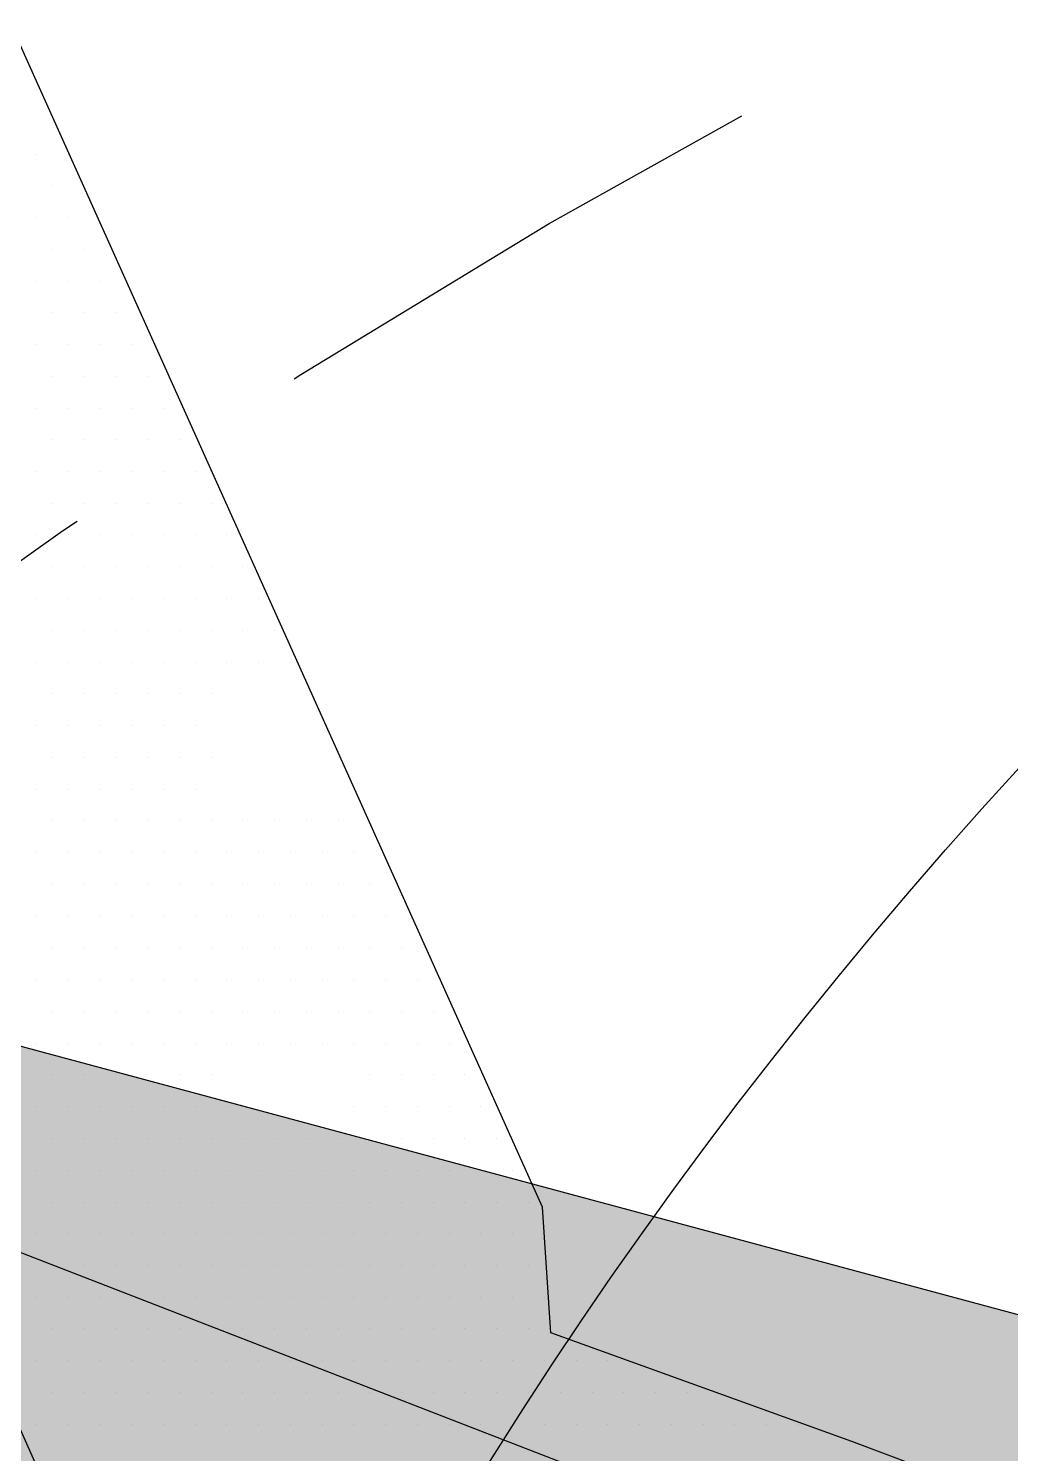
# Paper-space layout 'TOP_A1_00200_01-01-2017_MODELE' of a CAD drawing. Header units: millimetres. Extents: x -52 to 293, y -3 to 294.
# Drawn here: x -28.291 to -25.453, y 61.722 to 65.84 of the extents above; entities that cross this region are included whole.
import ezdxf

# ---------------------------------------------------------------- set-up
doc = ezdxf.new("R2010")
doc.units = ezdxf.units.MM
doc.header["$LTSCALE"] = 2
doc.linetypes.add('CACHEX2', pattern=[0.75, 0.5, -0.25])
for name, color, linetype in [('CALQUE_7', 4, 'Continuous'), ('CARTOUCHE', 7, 'Continuous'), ('rosace', 7, 'Continuous')]:
    doc.layers.add(name, color=color, linetype=linetype)

# ---------------------------------------------------------------- blocks, each defined once
blk = doc.blocks.new('A$C715108E3')
at = {"layer": 'CALQUE_7', "color": 131}
for p, q in [((-19.5146, -4.3407), (-19.5146, -4.3407)), ((-19.469, -4.4331), (-19.469, -4.4331)), ((-19.5146, -4.5245), (-19.5146, -4.5245)), ((-19.4228, -4.5245), (-19.4228, -4.5245)), ((-19.469, -4.6156), (-19.469, -4.6156)), ((-19.5146, -4.7082), (-19.5146, -4.7082)), ((-19.4228, -4.7082), (-19.4228, -4.7082)), ((-19.469, -4.7997), (-19.469, -4.7997)), ((-19.377, -4.7997), (-19.377, -4.7997)), ((-19.5146, -4.892), (-19.5146, -4.892)), ((-19.4228, -4.892), (-19.4228, -4.892)), ((-19.3313, -4.892), (-19.3313, -4.892)), ((-19.469, -4.9833), (-19.469, -4.9833)), ((-19.377, -4.9833), (-19.377, -4.9833)), ((-19.2852, -4.9833), (-19.2852, -4.9833)), ((-19.5146, -5.0748), (-19.5146, -5.0748)), ((-19.4228, -5.0748), (-19.4228, -5.0748)), ((-19.3313, -5.0748), (-19.3313, -5.0748)), ((-19.2395, -5.0748), (-19.2395, -5.0748)), ((-19.469, -5.1674), (-19.469, -5.1674)), ((-19.377, -5.1674), (-19.377, -5.1674)), ((-19.2852, -5.1674), (-19.2852, -5.1674)), ((-19.1941, -5.1674), (-19.1941, -5.1674)), ((-19.5146, -5.2586), (-19.5146, -5.2586)), ((-19.4228, -5.2586), (-19.4228, -5.2586)), ((-19.3313, -5.2586), (-19.3313, -5.2586)), ((-19.2395, -5.2586), (-19.2395, -5.2586)), ((-19.1476, -5.2586), (-19.1476, -5.2586)), ((-19.469, -5.3499), (-19.469, -5.3499)), ((-19.377, -5.3499), (-19.377, -5.3499)), ((-19.2852, -5.3499), (-19.2852, -5.3499)), ((-19.1941, -5.3499), (-19.1941, -5.3499)), ((-19.1019, -5.3499), (-19.1019, -5.3499)), ((-19.5146, -5.4423), (-19.5146, -5.4423)), ((-19.4228, -5.4423), (-19.4228, -5.4423)), ((-19.3313, -5.4423), (-19.3313, -5.4423)), ((-19.2395, -5.4423), (-19.2395, -5.4423)), ((-19.1476, -5.4423), (-19.1476, -5.4423)), ((-19.0562, -5.4423), (-19.0562, -5.4423)), ((-19.469, -5.5339), (-19.469, -5.5339)), ((-19.377, -5.5339), (-19.377, -5.5339)), ((-19.2852, -5.5339), (-19.2852, -5.5339)), ((-19.1941, -5.5339), (-19.1941, -5.5339)), ((-19.1019, -5.5339), (-19.1019, -5.5339)), ((-19.0101, -5.5339), (-19.0101, -5.5339)), ((-19.5146, -5.625), (-19.5146, -5.625)), ((-19.4228, -5.625), (-19.4228, -5.625)), ((-19.3313, -5.625), (-19.3313, -5.625)), ((-19.2395, -5.625), (-19.2395, -5.625)), ((-19.1476, -5.625), (-19.1476, -5.625)), ((-19.0562, -5.625), (-19.0562, -5.625)), ((-18.9643, -5.625), (-18.9643, -5.625)), ((-19.469, -5.7174), (-19.469, -5.7174)), ((-19.377, -5.7174), (-19.377, -5.7174)), ((-19.2852, -5.7174), (-19.2852, -5.7174)), ((-19.1941, -5.7174), (-19.1941, -5.7174)), ((-19.1019, -5.7174), (-19.1019, -5.7174)), ((-19.0101, -5.7174), (-19.0101, -5.7174)), ((-18.9188, -5.7174), (-18.9188, -5.7174)), ((-19.5146, -5.8091), (-19.5146, -5.8091)), ((-19.4228, -5.8091), (-19.4228, -5.8091)), ((-19.3313, -5.8091), (-19.3313, -5.8091)), ((-19.2395, -5.8091), (-19.2395, -5.8091)), ((-19.1476, -5.8091), (-19.1476, -5.8091)), ((-19.0562, -5.8091), (-19.0562, -5.8091)), ((-18.9643, -5.8091), (-18.9643, -5.8091)), ((-18.8723, -5.8091), (-18.8723, -5.8091)), ((-19.469, -5.9003), (-19.469, -5.9003)), ((-19.377, -5.9003), (-19.377, -5.9003)), ((-19.2852, -5.9003), (-19.2852, -5.9003)), ((-19.1941, -5.9003), (-19.1941, -5.9003)), ((-19.1019, -5.9003), (-19.1019, -5.9003)), ((-19.0101, -5.9003), (-19.0101, -5.9003)), ((-18.9188, -5.9003), (-18.9188, -5.9003)), ((-18.8268, -5.9003), (-18.8268, -5.9003)), ((-19.5146, -5.9927), (-19.5146, -5.9927)), ((-19.4228, -5.9927), (-19.4228, -5.9927)), ((-19.3313, -5.9927), (-19.3313, -5.9927)), ((-19.2395, -5.9927), (-19.2395, -5.9927)), ((-19.1476, -5.9927), (-19.1476, -5.9927)), ((-19.0562, -5.9927), (-19.0562, -5.9927)), ((-18.9643, -5.9927), (-18.9643, -5.9927)), ((-18.8723, -5.9927), (-18.8723, -5.9927)), ((-18.7812, -5.9927), (-18.7812, -5.9927)), ((-19.469, -6.0842), (-19.469, -6.0842)), ((-19.377, -6.0842), (-19.377, -6.0842)), ((-19.2852, -6.0842), (-19.2852, -6.0842)), ((-19.1941, -6.0842), (-19.1941, -6.0842)), ((-19.1019, -6.0842), (-19.1019, -6.0842)), ((-19.0101, -6.0842), (-19.0101, -6.0842)), ((-18.9188, -6.0842), (-18.9188, -6.0842)), ((-18.8268, -6.0842), (-18.8268, -6.0842)), ((-18.7349, -6.0842), (-18.7349, -6.0842)), ((-19.5146, -6.1753), (-19.5146, -6.1753)), ((-19.4228, -6.1753), (-19.4228, -6.1753)), ((-19.3313, -6.1753), (-19.3313, -6.1753)), ((-19.2395, -6.1753), (-19.2395, -6.1753)), ((-19.1476, -6.1753), (-19.1476, -6.1753)), ((-19.0562, -6.1753), (-19.0562, -6.1753)), ((-18.9643, -6.1753), (-18.9643, -6.1753)), ((-18.8723, -6.1753), (-18.8723, -6.1753)), ((-18.7812, -6.1753), (-18.7812, -6.1753)), ((-18.689, -6.1753), (-18.689, -6.1753)), ((-19.469, -6.2678), (-19.469, -6.2678)), ((-19.377, -6.2678), (-19.377, -6.2678)), ((-19.2852, -6.2678), (-19.2852, -6.2678)), ((-19.1941, -6.2678), (-19.1941, -6.2678)), ((-19.1019, -6.2678), (-19.1019, -6.2678)), ((-19.0101, -6.2678), (-19.0101, -6.2678)), ((-18.9188, -6.2678), (-18.9188, -6.2678)), ((-18.8268, -6.2678), (-18.8268, -6.2678)), ((-18.7349, -6.2678), (-18.7349, -6.2678)), ((-18.6431, -6.2678), (-18.6431, -6.2678)), ((-19.5146, -6.3593), (-19.5146, -6.3593)), ((-19.4228, -6.3593), (-19.4228, -6.3593)), ((-19.3313, -6.3593), (-19.3313, -6.3593)), ((-19.2395, -6.3593), (-19.2395, -6.3593)), ((-19.1476, -6.3593), (-19.1476, -6.3593)), ((-19.0562, -6.3593), (-19.0562, -6.3593)), ((-18.9643, -6.3593), (-18.9643, -6.3593)), ((-18.8723, -6.3593), (-18.8723, -6.3593)), ((-18.7812, -6.3593), (-18.7812, -6.3593)), ((-18.689, -6.3593), (-18.689, -6.3593)), ((-18.5974, -6.3593), (-18.5974, -6.3593)), ((-19.469, -6.4508), (-19.469, -6.4508)), ((-19.377, -6.4508), (-19.377, -6.4508)), ((-19.2852, -6.4508), (-19.2852, -6.4508)), ((-19.1941, -6.4508), (-19.1941, -6.4508)), ((-19.1019, -6.4508), (-19.1019, -6.4508)), ((-19.0101, -6.4508), (-19.0101, -6.4508)), ((-18.9188, -6.4508), (-18.9188, -6.4508)), ((-18.8268, -6.4508), (-18.8268, -6.4508)), ((-18.7349, -6.4508), (-18.7349, -6.4508)), ((-18.6431, -6.4508), (-18.6431, -6.4508)), ((-19.5146, -6.543), (-19.5146, -6.543)), ((-19.4228, -6.543), (-19.4228, -6.543)), ((-19.3313, -6.543), (-19.3313, -6.543)), ((-19.2395, -6.543), (-19.2395, -6.543)), ((-19.1476, -6.543), (-19.1476, -6.543)), ((-19.0562, -6.543), (-19.0562, -6.543)), ((-18.9643, -6.543), (-18.9643, -6.543)), ((-18.8723, -6.543), (-18.8723, -6.543)), ((-18.7812, -6.543), (-18.7812, -6.543)), ((-18.689, -6.543), (-18.689, -6.543)), ((-18.5974, -6.543), (-18.5974, -6.543)), ((-19.469, -6.6344), (-19.469, -6.6344)), ((-19.377, -6.6344), (-19.377, -6.6344)), ((-19.2852, -6.6344), (-19.2852, -6.6344)), ((-19.1941, -6.6344), (-19.1941, -6.6344)), ((-19.1019, -6.6344), (-19.1019, -6.6344)), ((-19.0101, -6.6344), (-19.0101, -6.6344)), ((-18.9188, -6.6344), (-18.9188, -6.6344)), ((-18.8268, -6.6344), (-18.8268, -6.6344)), ((-18.7349, -6.6344), (-18.7349, -6.6344)), ((-18.6431, -6.6344), (-18.6431, -6.6344)), ((-18.5515, -6.6344), (-18.5515, -6.6344)), ((-19.5146, -6.7259), (-19.5146, -6.7259)), ((-19.4228, -6.7259), (-19.4228, -6.7259)), ((-19.3313, -6.7259), (-19.3313, -6.7259)), ((-19.2395, -6.7259), (-19.2395, -6.7259)), ((-19.1476, -6.7259), (-19.1476, -6.7259)), ((-19.0562, -6.7259), (-19.0562, -6.7259)), ((-18.9643, -6.7259), (-18.9643, -6.7259)), ((-18.8723, -6.7259), (-18.8723, -6.7259)), ((-18.7812, -6.7259), (-18.7812, -6.7259)), ((-18.689, -6.7259), (-18.689, -6.7259)), ((-18.5974, -6.7259), (-18.5974, -6.7259)), ((-18.5056, -6.7259), (-18.5056, -6.7259)), ((-19.469, -6.8181), (-19.469, -6.8181)), ((-19.377, -6.8181), (-19.377, -6.8181)), ((-19.2852, -6.8181), (-19.2852, -6.8181)), ((-19.1941, -6.8181), (-19.1941, -6.8181)), ((-19.1019, -6.8181), (-19.1019, -6.8181)), ((-19.0101, -6.8181), (-19.0101, -6.8181)), ((-18.9188, -6.8181), (-18.9188, -6.8181)), ((-18.8268, -6.8181), (-18.8268, -6.8181)), ((-18.7349, -6.8181), (-18.7349, -6.8181)), ((-18.6431, -6.8181), (-18.6431, -6.8181)), ((-18.5515, -6.8181), (-18.5515, -6.8181)), ((-18.4598, -6.8181), (-18.4598, -6.8181)), ((-19.5146, -6.9095), (-19.5146, -6.9095)), ((-19.4228, -6.9095), (-19.4228, -6.9095)), ((-19.3313, -6.9095), (-19.3313, -6.9095)), ((-19.2395, -6.9095), (-19.2395, -6.9095)), ((-19.1476, -6.9095), (-19.1476, -6.9095)), ((-19.0562, -6.9095), (-19.0562, -6.9095)), ((-18.9643, -6.9095), (-18.9643, -6.9095)), ((-18.8723, -6.9095), (-18.8723, -6.9095)), ((-18.7812, -6.9095), (-18.7812, -6.9095)), ((-18.689, -6.9095), (-18.689, -6.9095)), ((-18.5974, -6.9095), (-18.5974, -6.9095)), ((-18.5056, -6.9095), (-18.5056, -6.9095)), ((-18.4141, -6.9095), (-18.4141, -6.9095)), ((-19.469, -7.0019), (-19.469, -7.0019)), ((-19.377, -7.0019), (-19.377, -7.0019)), ((-19.2852, -7.0019), (-19.2852, -7.0019)), ((-19.1941, -7.0019), (-19.1941, -7.0019)), ((-19.1019, -7.0019), (-19.1019, -7.0019)), ((-19.0101, -7.0019), (-19.0101, -7.0019)), ((-18.9188, -7.0019), (-18.9188, -7.0019)), ((-18.8268, -7.0019), (-18.8268, -7.0019)), ((-18.7349, -7.0019), (-18.7349, -7.0019)), ((-18.6431, -7.0019), (-18.6431, -7.0019)), ((-18.5515, -7.0019), (-18.5515, -7.0019)), ((-18.4598, -7.0019), (-18.4598, -7.0019)), ((-18.3678, -7.0019), (-18.3678, -7.0019)), ((-19.5146, -7.0932), (-19.5146, -7.0932)), ((-19.4228, -7.0932), (-19.4228, -7.0932)), ((-19.3313, -7.0932), (-19.3313, -7.0932)), ((-19.2395, -7.0932), (-19.2395, -7.0932)), ((-19.1476, -7.0932), (-19.1476, -7.0932)), ((-19.0562, -7.0932), (-19.0562, -7.0932)), ((-18.9643, -7.0932), (-18.9643, -7.0932)), ((-18.8723, -7.0932), (-18.8723, -7.0932)), ((-18.7812, -7.0932), (-18.7812, -7.0932)), ((-18.689, -7.0932), (-18.689, -7.0932)), ((-18.5974, -7.0932), (-18.5974, -7.0932)), ((-18.5056, -7.0932), (-18.5056, -7.0932)), ((-18.4141, -7.0932), (-18.4141, -7.0932)), ((-18.3223, -7.0932), (-18.3223, -7.0932)), ((-19.469, -7.1849), (-19.469, -7.1849)), ((-19.377, -7.1849), (-19.377, -7.1849)), ((-19.2852, -7.1849), (-19.2852, -7.1849)), ((-19.1941, -7.1849), (-19.1941, -7.1849)), ((-19.1019, -7.1849), (-19.1019, -7.1849)), ((-19.0101, -7.1849), (-19.0101, -7.1849)), ((-18.9188, -7.1849), (-18.9188, -7.1849)), ((-18.8268, -7.1849), (-18.8268, -7.1849)), ((-18.7349, -7.1849), (-18.7349, -7.1849)), ((-18.6431, -7.1849), (-18.6431, -7.1849)), ((-18.5515, -7.1849), (-18.5515, -7.1849)), ((-18.4598, -7.1849), (-18.4598, -7.1849)), ((-18.3678, -7.1849), (-18.3678, -7.1849)), ((-18.2765, -7.1849), (-18.2765, -7.1849)), ((-19.5146, -7.2773), (-19.5146, -7.2773)), ((-19.4228, -7.2773), (-19.4228, -7.2773)), ((-19.3313, -7.2773), (-19.3313, -7.2773)), ((-19.2395, -7.2773), (-19.2395, -7.2773)), ((-19.1476, -7.2773), (-19.1476, -7.2773)), ((-19.0562, -7.2773), (-19.0562, -7.2773)), ((-18.9643, -7.2773), (-18.9643, -7.2773)), ((-18.8723, -7.2773), (-18.8723, -7.2773)), ((-18.7812, -7.2773), (-18.7812, -7.2773)), ((-18.689, -7.2773), (-18.689, -7.2773)), ((-18.5974, -7.2773), (-18.5974, -7.2773)), ((-18.5056, -7.2773), (-18.5056, -7.2773)), ((-18.4141, -7.2773), (-18.4141, -7.2773)), ((-18.3223, -7.2773), (-18.3223, -7.2773)), ((-18.2302, -7.2773), (-18.2302, -7.2773)), ((-19.469, -7.3683), (-19.469, -7.3683)), ((-19.377, -7.3683), (-19.377, -7.3683)), ((-19.2852, -7.3683), (-19.2852, -7.3683)), ((-19.1941, -7.3683), (-19.1941, -7.3683)), ((-19.1019, -7.3683), (-19.1019, -7.3683)), ((-19.0101, -7.3683), (-19.0101, -7.3683)), ((-18.9188, -7.3683), (-18.9188, -7.3683)), ((-18.8268, -7.3683), (-18.8268, -7.3683)), ((-18.7349, -7.3683), (-18.7349, -7.3683)), ((-18.6431, -7.3683), (-18.6431, -7.3683)), ((-18.5515, -7.3683), (-18.5515, -7.3683)), ((-18.4598, -7.3683), (-18.4598, -7.3683)), ((-18.3678, -7.3683), (-18.3678, -7.3683)), ((-18.2765, -7.3683), (-18.2765, -7.3683)), ((-18.1845, -7.3683), (-18.1845, -7.3683)), ((-19.5146, -7.46), (-19.5146, -7.46)), ((-19.4228, -7.46), (-19.4228, -7.46)), ((-19.3313, -7.46), (-19.3313, -7.46)), ((-19.2395, -7.46), (-19.2395, -7.46)), ((-19.1476, -7.46), (-19.1476, -7.46)), ((-19.0562, -7.46), (-19.0562, -7.46)), ((-18.9643, -7.46), (-18.9643, -7.46)), ((-18.8723, -7.46), (-18.8723, -7.46)), ((-18.7812, -7.46), (-18.7812, -7.46)), ((-18.689, -7.46), (-18.689, -7.46)), ((-18.5974, -7.46), (-18.5974, -7.46)), ((-18.5056, -7.46), (-18.5056, -7.46)), ((-18.4141, -7.46), (-18.4141, -7.46)), ((-18.3223, -7.46), (-18.3223, -7.46)), ((-18.2302, -7.46), (-18.2302, -7.46)), ((-18.139, -7.46), (-18.139, -7.46)), ((-19.469, -7.5524), (-19.469, -7.5524)), ((-19.377, -7.5524), (-19.377, -7.5524)), ((-19.2852, -7.5524), (-19.2852, -7.5524)), ((-19.1941, -7.5524), (-19.1941, -7.5524)), ((-19.1019, -7.5524), (-19.1019, -7.5524)), ((-19.0101, -7.5524), (-19.0101, -7.5524)), ((-18.9188, -7.5524), (-18.9188, -7.5524)), ((-18.8268, -7.5524), (-18.8268, -7.5524)), ((-18.7349, -7.5524), (-18.7349, -7.5524)), ((-18.6431, -7.5524), (-18.6431, -7.5524)), ((-18.5515, -7.5524), (-18.5515, -7.5524)), ((-18.4598, -7.5524), (-18.4598, -7.5524)), ((-18.3678, -7.5524), (-18.3678, -7.5524)), ((-18.2765, -7.5524), (-18.2765, -7.5524)), ((-18.1845, -7.5524), (-18.1845, -7.5524)), ((-18.0925, -7.5524), (-18.0925, -7.5524)), ((-19.5146, -7.6436), (-19.5146, -7.6436)), ((-19.4228, -7.6436), (-19.4228, -7.6436)), ((-19.3313, -7.6436), (-19.3313, -7.6436)), ((-19.2395, -7.6436), (-19.2395, -7.6436)), ((-19.1476, -7.6436), (-19.1476, -7.6436)), ((-19.0562, -7.6436), (-19.0562, -7.6436)), ((-18.9643, -7.6436), (-18.9643, -7.6436)), ((-18.8723, -7.6436), (-18.8723, -7.6436)), ((-18.7812, -7.6436), (-18.7812, -7.6436)), ((-18.689, -7.6436), (-18.689, -7.6436)), ((-18.5974, -7.6436), (-18.5974, -7.6436)), ((-18.5056, -7.6436), (-18.5056, -7.6436)), ((-18.4141, -7.6436), (-18.4141, -7.6436)), ((-18.3223, -7.6436), (-18.3223, -7.6436)), ((-18.2302, -7.6436), (-18.2302, -7.6436)), ((-18.139, -7.6436), (-18.139, -7.6436)), ((-19.469, -7.7349), (-19.469, -7.7349)), ((-19.377, -7.7349), (-19.377, -7.7349)), ((-19.2852, -7.7349), (-19.2852, -7.7349)), ((-19.1941, -7.7349), (-19.1941, -7.7349)), ((-19.1019, -7.7349), (-19.1019, -7.7349)), ((-19.0101, -7.7349), (-19.0101, -7.7349)), ((-18.9188, -7.7349), (-18.9188, -7.7349)), ((-18.8268, -7.7349), (-18.8268, -7.7349)), ((-18.7349, -7.7349), (-18.7349, -7.7349)), ((-18.6431, -7.7349), (-18.6431, -7.7349)), ((-18.5515, -7.7349), (-18.5515, -7.7349)), ((-18.4598, -7.7349), (-18.4598, -7.7349)), ((-18.3678, -7.7349), (-18.3678, -7.7349)), ((-18.2765, -7.7349), (-18.2765, -7.7349)), ((-18.1845, -7.7349), (-18.1845, -7.7349)), ((-18.0925, -7.7349), (-18.0925, -7.7349)), ((-19.5146, -7.8275), (-19.5146, -7.8275)), ((-19.4228, -7.8275), (-19.4228, -7.8275)), ((-19.3313, -7.8275), (-19.3313, -7.8275)), ((-19.2395, -7.8275), (-19.2395, -7.8275)), ((-19.1476, -7.8275), (-19.1476, -7.8275)), ((-19.0562, -7.8275), (-19.0562, -7.8275)), ((-18.9643, -7.8275), (-18.9643, -7.8275)), ((-18.8723, -7.8275), (-18.8723, -7.8275)), ((-18.7812, -7.8275), (-18.7812, -7.8275)), ((-18.689, -7.8275), (-18.689, -7.8275)), ((-18.5974, -7.8275), (-18.5974, -7.8275)), ((-18.5056, -7.8275), (-18.5056, -7.8275)), ((-18.4141, -7.8275), (-18.4141, -7.8275)), ((-18.3223, -7.8275), (-18.3223, -7.8275)), ((-18.2302, -7.8275), (-18.2302, -7.8275)), ((-18.139, -7.8275), (-18.139, -7.8275)), ((-18.047, -7.8275), (-18.047, -7.8275)), ((-19.469, -7.919), (-19.469, -7.919)), ((-19.377, -7.919), (-19.377, -7.919)), ((-19.2852, -7.919), (-19.2852, -7.919)), ((-19.1941, -7.919), (-19.1941, -7.919)), ((-19.1019, -7.919), (-19.1019, -7.919)), ((-19.0101, -7.919), (-19.0101, -7.919)), ((-18.9188, -7.919), (-18.9188, -7.919)), ((-18.8268, -7.919), (-18.8268, -7.919)), ((-18.7349, -7.919), (-18.7349, -7.919)), ((-18.6431, -7.919), (-18.6431, -7.919)), ((-18.5515, -7.919), (-18.5515, -7.919)), ((-18.4598, -7.919), (-18.4598, -7.919)), ((-18.3678, -7.919), (-18.3678, -7.919)), ((-18.2765, -7.919), (-18.2765, -7.919)), ((-18.1845, -7.919), (-18.1845, -7.919)), ((-18.0925, -7.919), (-18.0925, -7.919)), ((-19.5146, -8.0102), (-19.5146, -8.0102)), ((-19.4228, -8.0102), (-19.4228, -8.0102)), ((-19.3313, -8.0102), (-19.3313, -8.0102)), ((-19.2395, -8.0102), (-19.2395, -8.0102)), ((-19.1476, -8.0102), (-19.1476, -8.0102)), ((-19.0562, -8.0102), (-19.0562, -8.0102)), ((-18.9643, -8.0102), (-18.9643, -8.0102)), ((-18.8723, -8.0102), (-18.8723, -8.0102)), ((-18.7812, -8.0102), (-18.7812, -8.0102)), ((-18.689, -8.0102), (-18.689, -8.0102)), ((-18.5974, -8.0102), (-18.5974, -8.0102)), ((-18.5056, -8.0102), (-18.5056, -8.0102)), ((-18.4141, -8.0102), (-18.4141, -8.0102)), ((-18.3223, -8.0102), (-18.3223, -8.0102)), ((-18.2302, -8.0102), (-18.2302, -8.0102)), ((-18.139, -8.0102), (-18.139, -8.0102)), ((-18.047, -8.0102), (-18.047, -8.0102)), ((-17.9549, -8.0102), (-17.9549, -8.0102)), ((-17.8637, -8.0102), (-17.8637, -8.0102)), ((-19.469, -8.1026), (-19.469, -8.1026)), ((-19.377, -8.1026), (-19.377, -8.1026)), ((-19.2852, -8.1026), (-19.2852, -8.1026)), ((-19.1941, -8.1026), (-19.1941, -8.1026)), ((-19.1019, -8.1026), (-19.1019, -8.1026)), ((-19.0101, -8.1026), (-19.0101, -8.1026)), ((-18.9188, -8.1026), (-18.9188, -8.1026)), ((-18.8268, -8.1026), (-18.8268, -8.1026)), ((-18.7349, -8.1026), (-18.7349, -8.1026)), ((-18.6431, -8.1026), (-18.6431, -8.1026)), ((-18.5515, -8.1026), (-18.5515, -8.1026)), ((-18.4598, -8.1026), (-18.4598, -8.1026)), ((-18.3678, -8.1026), (-18.3678, -8.1026)), ((-18.2765, -8.1026), (-18.2765, -8.1026)), ((-18.1845, -8.1026), (-18.1845, -8.1026)), ((-18.0925, -8.1026), (-18.0925, -8.1026)), ((-18.0012, -8.1026), (-18.0012, -8.1026)), ((-17.9092, -8.1026), (-17.9092, -8.1026)), ((-17.8174, -8.1026), (-17.8174, -8.1026)), ((-17.7263, -8.1026), (-17.7263, -8.1026)), ((-17.6341, -8.1026), (-17.6341, -8.1026)), ((-19.5146, -8.1941), (-19.5146, -8.1941)), ((-19.4228, -8.1941), (-19.4228, -8.1941)), ((-19.3313, -8.1941), (-19.3313, -8.1941)), ((-19.2395, -8.1941), (-19.2395, -8.1941)), ((-19.1476, -8.1941), (-19.1476, -8.1941)), ((-19.0562, -8.1941), (-19.0562, -8.1941)), ((-18.9643, -8.1941), (-18.9643, -8.1941)), ((-18.8723, -8.1941), (-18.8723, -8.1941)), ((-18.7812, -8.1941), (-18.7812, -8.1941)), ((-18.689, -8.1941), (-18.689, -8.1941)), ((-18.5974, -8.1941), (-18.5974, -8.1941)), ((-18.5056, -8.1941), (-18.5056, -8.1941)), ((-18.4141, -8.1941), (-18.4141, -8.1941)), ((-18.3223, -8.1941), (-18.3223, -8.1941)), ((-18.2302, -8.1941), (-18.2302, -8.1941)), ((-18.139, -8.1941), (-18.139, -8.1941)), ((-18.047, -8.1941), (-18.047, -8.1941)), ((-17.9549, -8.1941), (-17.9549, -8.1941)), ((-17.8637, -8.1941), (-17.8637, -8.1941)), ((-17.7716, -8.1941), (-17.7716, -8.1941)), ((-17.6798, -8.1941), (-17.6798, -8.1941)), ((-17.588, -8.1941), (-17.588, -8.1941)), ((-17.4965, -8.1941), (-17.4965, -8.1941)), ((-17.4047, -8.1941), (-17.4047, -8.1941)), ((-17.3129, -8.1941), (-17.3129, -8.1941))]:
    blk.add_line(p, q, dxfattribs=at)
blk.add_lwpolyline([(-13.4372, -9.6448), (-17.1584, -8.2441), (-18.0286, -7.9298), (-18.0526, -7.5674), (-19.5918, -4.1428), (-19.9715, -4.6917), (-20.3358, -5.3705), (-20.5244, -6.0493), (-18.8268, -9.8581), (-21.759, -9.5491), (-21.8471, -10.1027), (-21.9097, -10.8565), (-21.9352, -11.1957), (-19.0429, -11.5482), (-21.5982, -15.1374), (-21.3595, -15.879), (-21.1447, -16.5576), (-21.0193, -16.9601), (-20.5289, -16.3696), (-17.1333, -11.706), (-13.6302, -12.0681)], dxfattribs=at)
blk = doc.blocks.new('A$C581E6685')
at = {"layer": 'rosace'}
for color, points in [(40, [(-56.2481, 30.5655), (-39.8519, 24.2064), (-40.7961, 26.4076)]), (32, [(-39.8519, 24.2064), (-42.1559, 23.0023), (-56.2481, 30.5655)])]:
    blk.add_hatch(color=color, dxfattribs=at).paths.add_polyline_path(points)
at = {"layer": 'rosace', "color": 40}
blk.add_lwpolyline([(-56.2481, 30.5655), (-39.8519, 24.2064), (-40.7961, 26.4076)], close=True, dxfattribs=at)
at = {"layer": 'rosace', "color": 32}
blk.add_lwpolyline([(-39.8519, 24.2064), (-42.1559, 23.0023), (-56.2481, 30.5655)], close=True, dxfattribs=at)
at = {"layer": 'rosace', "color": 32, "linetype": 'CACHEX2', "ltscale": 1.5}
blk.add_ellipse((-38.0538, 23.8138), major_axis=(-19.0311, -3.534), ratio=0.590567, dxfattribs=at)
at = {"layer": 'rosace', "color": 32}
blk.add_ellipse((-37.6144, 23.8499), major_axis=(-13.5768, -4.2839), ratio=0.791971, dxfattribs=at)
at = {"layer": 'CARTOUCHE'}
blk.add_blockref('A$C715108E3', (-31.6739, 36.3189), dxfattribs=at)

psp = doc.layouts.new('TOP_A1_00200_01-01-2017_MODELE')

# ---------------------------------------------------------------- block references
at = {"layer": 'CARTOUCHE'}
psp.add_blockref('A$C581E6685', (22.9208, 33.6824), dxfattribs=at)

doc.saveas('drawing.dxf')
